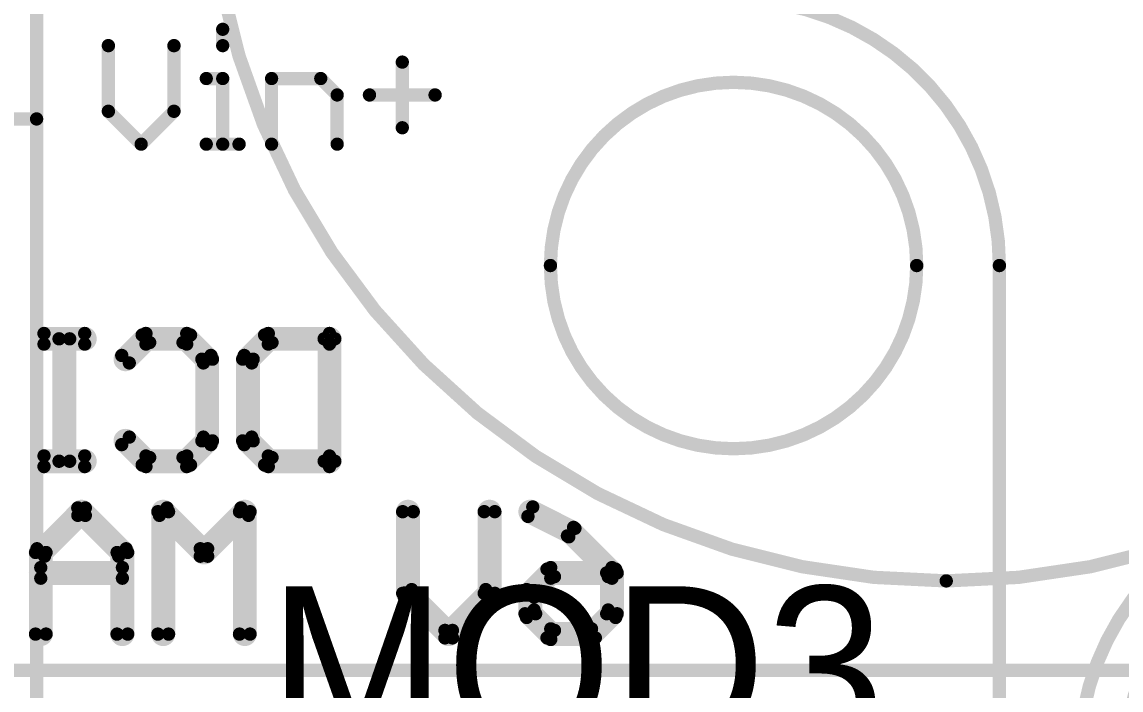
# Model space of a CAD drawing. Header units: millimetres. Extents: x 14 to 185, y 20 to 238.
# Drawn here: x 34.98 to 45.49, y 78.26 to 84.64 of the extents above; entities that cross this region are included whole.
import ezdxf

# ---------------------------------------------------------------- set-up
doc = ezdxf.new("R2010")
doc.units = ezdxf.units.MM
doc.layers.add('BottomOverlay', color=54, linetype='Continuous')
doc.layers.add('TopOverlay', color=2, linetype='Continuous')

# ---------------------------------------------------------------- blocks, each defined once
blk = doc.blocks.new('ADAFRUIT_904_11')
at = {"layer": 'TopOverlay', "const_width": 0.127}
for points in [[(9.469, 18.306), (9.469, 19.706)], [(11.247, 19.006), (11.247, 19.162)], [(10.155, 18.379), (10.155, 19.006)], [(10.782, 18.379), (10.782, 19.006)], [(12.963, 18.222), (12.963, 18.849)], [(11.091, 18.692), (11.247, 18.692)], [(11.247, 18.065), (11.247, 18.692)], [(11.714, 18.065), (11.714, 18.692)], [(11.714, 18.692), (12.185, 18.692)], [(12.185, 18.692), (12.341, 18.535)], [(12.341, 18.065), (12.341, 18.535)], [(12.65, 18.535), (13.277, 18.535)], [(10.155, 18.379), (10.469, 18.065)], [(10.469, 18.065), (10.782, 18.379)], [(2.469, 18.306), (9.469, 18.306)], [(9.469, 12.706), (9.469, 18.306)], [(11.091, 18.065), (11.404, 18.065)], [(18.669, -0.254), (18.669, 16.906)]]:
    blk.add_lwpolyline(points, dxfattribs=at)
blk.add_lwpolyline([(16.129, 19.446, -0.414214), (18.669, 16.906)], format="xyb", dxfattribs=at)
at = {"layer": 'TopOverlay'}
for points, const_width in [([(11.216, 19.162, 1), (11.279, 19.162, 1)], 0.0635), ([(10.123, 19.006, 1), (10.187, 19.006, 1)], 0.0635), ([(10.75, 19.006, 1), (10.814, 19.006, 1)], 0.0635), ([(11.216, 19.006, 1), (11.279, 19.006, 1)], 0.0635), ([(12.932, 18.849, 1), (12.995, 18.849, 1)], 0.0635), ([(11.059, 18.692, 1), (11.122, 18.692, 1)], 0.0635), ([(11.216, 18.692, 1), (11.279, 18.692, 1)], 0.0635), ([(11.216, 18.692, 1), (11.279, 18.692, 1)], 0.0635), ([(11.683, 18.692, 1), (11.746, 18.692, 1)], 0.0635), ([(11.683, 18.692, 1), (11.746, 18.692, 1)], 0.0635), ([(12.153, 18.692, 1), (12.216, 18.692, 1)], 0.0635), ([(12.153, 18.692, 1), (12.216, 18.692, 1)], 0.0635), ([(17.879, 16.906, 1), (14.379, 16.906, 1)], 0.127), ([(12.31, 18.535, 1), (12.373, 18.535, 1)], 0.0635), ([(12.31, 18.535, 1), (12.373, 18.535, 1)], 0.0635), ([(12.618, 18.535, 1), (12.682, 18.535, 1)], 0.0635), ([(13.245, 18.535, 1), (13.309, 18.535, 1)], 0.0635), ([(10.123, 18.379, 1), (10.187, 18.379, 1)], 0.0635), ([(10.123, 18.379, 1), (10.187, 18.379, 1)], 0.0635), ([(10.75, 18.379, 1), (10.814, 18.379, 1)], 0.0635), ([(10.75, 18.379, 1), (10.814, 18.379, 1)], 0.0635), ([(9.437, 18.306, 1), (9.501, 18.306, 1)], 0.0635), ([(9.437, 18.306, 1), (9.501, 18.306, 1)], 0.0635), ([(9.437, 18.306, 1), (9.501, 18.306, 1)], 0.0635), ([(12.932, 18.222, 1), (12.995, 18.222, 1)], 0.0635), ([(10.437, 18.065, 1), (10.5, 18.065, 1)], 0.0635), ([(10.437, 18.065, 1), (10.5, 18.065, 1)], 0.0635), ([(11.059, 18.065, 1), (11.122, 18.065, 1)], 0.0635), ([(11.216, 18.065, 1), (11.279, 18.065, 1)], 0.0635), ([(11.372, 18.065, 1), (11.436, 18.065, 1)], 0.0635), ([(11.683, 18.065, 1), (11.746, 18.065, 1)], 0.0635), ([(12.31, 18.065, 1), (12.373, 18.065, 1)], 0.0635), ([(14.347, 16.906, 1), (14.411, 16.906, 1)], 0.0635), ([(17.847, 16.906, 1), (17.911, 16.906, 1)], 0.0635), ([(18.637, 16.906, 1), (18.701, 16.906, 1)], 0.0635), ([(18.637, 16.906, 1), (18.701, 16.906, 1)], 0.0635)]:
    blk.add_lwpolyline(points, format="xyb", close=True, dxfattribs=dict(at, const_width=const_width))
blk = doc.blocks.new('ADAFRUIT_390_B_12')
at = {"layer": 'BottomOverlay', "const_width": 0.127}
for points in [[(40.682, -30.047), (40.682, -3)], [(39.325, -18.661), (39.715, -18.272)], [(39.7, -18.892), (39.7, -18.307)], [(40.14, -18.257), (39.75, -18.257)], [(39.801, -18.892), (39.801, -18.307)], [(40.371, -18.466), (40.176, -18.272)], [(39.397, -18.733), (39.786, -18.343)], [(40.14, -18.358), (39.75, -18.358)], [(40.299, -18.538), (40.104, -18.343)], [(40.284, -18.892), (40.284, -18.502)], [(40.386, -18.892), (40.386, -18.502)], [(39.12, -19.064), (39.315, -18.674)], [(39.211, -19.11), (39.406, -18.72)], [(39.981, -19.051), (39.786, -18.856)], [(40.104, -19.051), (40.299, -18.856)], [(39.91, -19.123), (39.715, -18.928)], [(40.176, -19.123), (40.371, -18.928)], [(40.14, -19.036), (39.945, -19.036)], [(40.14, -19.138), (39.945, -19.138)], [(39.945, -19.426), (39.166, -19.426)], [(40.371, -19.831), (39.981, -19.441)], [(39.945, -19.528), (39.166, -19.528)], [(40.299, -19.903), (39.91, -19.513)], [(39.91, -20.221), (40.299, -19.831)], [(39.981, -20.292), (40.371, -19.903)], [(39.945, -20.206), (39.166, -20.206)], [(39.945, -20.307), (39.166, -20.307)], [(38.684, -20.955), (37.515, -20.955)], [(37.464, -21.591), (37.464, -21.006)], [(38.684, -21.057), (37.515, -21.057)], [(37.566, -21.591), (37.566, -21.006)], [(38.633, -21.591), (38.633, -21.006)], [(38.735, -21.591), (38.735, -21.006)], [(37.746, -21.749), (37.551, -21.555)], [(38.453, -21.749), (38.648, -21.555)], [(37.674, -21.821), (37.479, -21.626)], [(38.525, -21.821), (38.72, -21.626)], [(38.489, -21.735), (37.71, -21.735)], [(40.335, -21.765), (39.166, -21.765)], [(39.592, -22.17), (39.202, -21.78)], [(38.489, -21.836), (37.71, -21.836)], [(39.52, -22.241), (39.13, -21.852)], [(40.335, -21.866), (39.166, -21.866)], [(37.479, -22.334), (37.674, -22.139)], [(37.551, -22.406), (37.746, -22.211)], [(38.489, -22.124), (37.71, -22.124)], [(38.648, -22.406), (38.453, -22.211)], [(38.72, -22.334), (38.525, -22.139)], [(39.13, -22.559), (39.52, -22.17)], [(38.489, -22.226), (37.71, -22.226)], [(39.202, -22.631), (39.592, -22.241)], [(37.464, -22.76), (37.464, -22.37)], [(37.566, -22.76), (37.566, -22.37)], [(38.633, -22.76), (38.633, -22.37)], [(38.735, -22.76), (38.735, -22.37)], [(40.335, -22.544), (39.166, -22.544)], [(37.746, -22.919), (37.551, -22.724)], [(38.453, -22.919), (38.648, -22.724)], [(40.335, -22.646), (39.166, -22.646)], [(37.674, -22.991), (37.479, -22.796)], [(38.525, -22.991), (38.72, -22.796)], [(39.13, -23.339), (39.52, -22.949)], [(40.335, -22.934), (39.556, -22.934)], [(39.202, -23.411), (39.592, -23.021)], [(40.335, -23.036), (39.556, -23.036)], [(39.7, -23.765), (39.7, -22.985)], [(39.801, -23.765), (39.801, -22.985)], [(37.464, -23.734), (37.464, -23.345)], [(37.566, -23.734), (37.566, -23.345)], [(38.633, -23.734), (38.633, -23.345)], [(38.735, -23.734), (38.735, -23.345)], [(39.592, -23.729), (39.202, -23.339)], [(39.52, -23.801), (39.13, -23.411)], [(38.684, -23.489), (37.515, -23.489)], [(38.684, -23.59), (37.515, -23.59)], [(40.335, -23.714), (39.556, -23.714)], [(40.335, -23.815), (39.556, -23.815)]]:
    blk.add_lwpolyline(points, dxfattribs=at)
at = {"layer": 'BottomOverlay'}
for points, const_width in [([(39.827, -15.113, 1), (25.705, -15.113, 1)], 0.127), ([(39.795, -15.113, 1), (39.859, -15.113, 1)], 0.0635), ([(39.668, -18.307, 1), (39.731, -18.307, 1)], 0.0635), ([(39.668, -18.307, 1), (39.731, -18.307, 1)], 0.0635), ([(39.683, -18.272, 1), (39.746, -18.272, 1)], 0.0635), ([(39.683, -18.272, 1), (39.746, -18.272, 1)], 0.0635), ([(39.719, -18.257, 1), (39.782, -18.257, 1)], 0.0635), ([(39.719, -18.257, 1), (39.782, -18.257, 1)], 0.0635), ([(39.77, -18.307, 1), (39.833, -18.307, 1)], 0.0635), ([(39.77, -18.307, 1), (39.833, -18.307, 1)], 0.0635), ([(40.109, -18.257, 1), (40.172, -18.257, 1)], 0.0635), ([(40.109, -18.257, 1), (40.172, -18.257, 1)], 0.0635), ([(40.144, -18.272, 1), (40.208, -18.272, 1)], 0.0635), ([(40.144, -18.272, 1), (40.208, -18.272, 1)], 0.0635), ([(39.719, -18.358, 1), (39.782, -18.358, 1)], 0.0635), ([(39.719, -18.358, 1), (39.782, -18.358, 1)], 0.0635), ([(39.755, -18.343, 1), (39.818, -18.343, 1)], 0.0635), ([(39.755, -18.343, 1), (39.818, -18.343, 1)], 0.0635), ([(40.073, -18.343, 1), (40.136, -18.343, 1)], 0.0635), ([(40.073, -18.343, 1), (40.136, -18.343, 1)], 0.0635), ([(40.109, -18.358, 1), (40.172, -18.358, 1)], 0.0635), ([(40.109, -18.358, 1), (40.172, -18.358, 1)], 0.0635), ([(40.253, -18.502, 1), (40.316, -18.502, 1)], 0.0635), ([(40.253, -18.502, 1), (40.316, -18.502, 1)], 0.0635), ([(40.268, -18.538, 1), (40.331, -18.538, 1)], 0.0635), ([(40.268, -18.538, 1), (40.331, -18.538, 1)], 0.0635), ([(40.339, -18.466, 1), (40.403, -18.466, 1)], 0.0635), ([(40.339, -18.466, 1), (40.403, -18.466, 1)], 0.0635), ([(40.354, -18.502, 1), (40.418, -18.502, 1)], 0.0635), ([(40.354, -18.502, 1), (40.418, -18.502, 1)], 0.0635), ([(39.284, -18.674, 1), (39.347, -18.674, 1)], 0.0635), ([(39.284, -18.674, 1), (39.347, -18.674, 1)], 0.0635), ([(39.293, -18.661, 1), (39.357, -18.661, 1)], 0.0635), ([(39.293, -18.661, 1), (39.357, -18.661, 1)], 0.0635), ([(39.365, -18.733, 1), (39.428, -18.733, 1)], 0.0635), ([(39.365, -18.733, 1), (39.428, -18.733, 1)], 0.0635), ([(39.374, -18.72, 1), (39.438, -18.72, 1)], 0.0635), ([(39.374, -18.72, 1), (39.438, -18.72, 1)], 0.0635), ([(39.755, -18.856, 1), (39.818, -18.856, 1)], 0.0635), ([(39.755, -18.856, 1), (39.818, -18.856, 1)], 0.0635), ([(40.268, -18.856, 1), (40.331, -18.856, 1)], 0.0635), ([(40.268, -18.856, 1), (40.331, -18.856, 1)], 0.0635), ([(39.668, -18.892, 1), (39.731, -18.892, 1)], 0.0635), ([(39.668, -18.892, 1), (39.731, -18.892, 1)], 0.0635), ([(39.683, -18.928, 1), (39.746, -18.928, 1)], 0.0635), ([(39.683, -18.928, 1), (39.746, -18.928, 1)], 0.0635), ([(39.77, -18.892, 1), (39.833, -18.892, 1)], 0.0635), ([(39.77, -18.892, 1), (39.833, -18.892, 1)], 0.0635), ([(40.253, -18.892, 1), (40.316, -18.892, 1)], 0.0635), ([(40.253, -18.892, 1), (40.316, -18.892, 1)], 0.0635), ([(40.339, -18.928, 1), (40.403, -18.928, 1)], 0.0635), ([(40.339, -18.928, 1), (40.403, -18.928, 1)], 0.0635), ([(40.354, -18.892, 1), (40.418, -18.892, 1)], 0.0635), ([(40.354, -18.892, 1), (40.418, -18.892, 1)], 0.0635), ([(39.089, -19.064, 1), (39.152, -19.064, 1)], 0.0635), ([(39.089, -19.064, 1), (39.152, -19.064, 1)], 0.0635), ([(39.914, -19.036, 1), (39.977, -19.036, 1)], 0.0635), ([(39.914, -19.036, 1), (39.977, -19.036, 1)], 0.0635), ([(39.95, -19.051, 1), (40.013, -19.051, 1)], 0.0635), ([(39.95, -19.051, 1), (40.013, -19.051, 1)], 0.0635), ([(40.073, -19.051, 1), (40.136, -19.051, 1)], 0.0635), ([(40.073, -19.051, 1), (40.136, -19.051, 1)], 0.0635), ([(40.109, -19.036, 1), (40.172, -19.036, 1)], 0.0635), ([(40.109, -19.036, 1), (40.172, -19.036, 1)], 0.0635), ([(39.179, -19.11, 1), (39.243, -19.11, 1)], 0.0635), ([(39.179, -19.11, 1), (39.243, -19.11, 1)], 0.0635), ([(39.878, -19.123, 1), (39.941, -19.123, 1)], 0.0635), ([(39.878, -19.123, 1), (39.941, -19.123, 1)], 0.0635), ([(39.914, -19.138, 1), (39.977, -19.138, 1)], 0.0635), ([(39.914, -19.138, 1), (39.977, -19.138, 1)], 0.0635), ([(40.109, -19.138, 1), (40.172, -19.138, 1)], 0.0635), ([(40.109, -19.138, 1), (40.172, -19.138, 1)], 0.0635), ([(40.144, -19.123, 1), (40.208, -19.123, 1)], 0.0635), ([(40.144, -19.123, 1), (40.208, -19.123, 1)], 0.0635), ([(39.134, -19.426, 1), (39.198, -19.426, 1)], 0.0635), ([(39.134, -19.426, 1), (39.198, -19.426, 1)], 0.0635), ([(39.914, -19.426, 1), (39.977, -19.426, 1)], 0.0635), ([(39.914, -19.426, 1), (39.977, -19.426, 1)], 0.0635), ([(39.95, -19.441, 1), (40.013, -19.441, 1)], 0.0635), ([(39.95, -19.441, 1), (40.013, -19.441, 1)], 0.0635), ([(39.134, -19.528, 1), (39.198, -19.528, 1)], 0.0635), ([(39.134, -19.528, 1), (39.198, -19.528, 1)], 0.0635), ([(39.878, -19.513, 1), (39.941, -19.513, 1)], 0.0635), ([(39.878, -19.513, 1), (39.941, -19.513, 1)], 0.0635), ([(39.914, -19.528, 1), (39.977, -19.528, 1)], 0.0635), ([(39.914, -19.528, 1), (39.977, -19.528, 1)], 0.0635), ([(40.268, -19.831, 1), (40.331, -19.831, 1)], 0.0635), ([(40.268, -19.831, 1), (40.331, -19.831, 1)], 0.0635), ([(40.268, -19.903, 1), (40.331, -19.903, 1)], 0.0635), ([(40.268, -19.903, 1), (40.331, -19.903, 1)], 0.0635), ([(40.339, -19.831, 1), (40.403, -19.831, 1)], 0.0635), ([(40.339, -19.831, 1), (40.403, -19.831, 1)], 0.0635), ([(40.339, -19.903, 1), (40.403, -19.903, 1)], 0.0635), ([(40.339, -19.903, 1), (40.403, -19.903, 1)], 0.0635), ([(39.134, -20.206, 1), (39.198, -20.206, 1)], 0.0635), ([(39.134, -20.206, 1), (39.198, -20.206, 1)], 0.0635), ([(39.878, -20.221, 1), (39.941, -20.221, 1)], 0.0635), ([(39.878, -20.221, 1), (39.941, -20.221, 1)], 0.0635), ([(39.914, -20.206, 1), (39.977, -20.206, 1)], 0.0635), ([(39.914, -20.206, 1), (39.977, -20.206, 1)], 0.0635), ([(39.134, -20.307, 1), (39.198, -20.307, 1)], 0.0635), ([(39.134, -20.307, 1), (39.198, -20.307, 1)], 0.0635), ([(39.914, -20.307, 1), (39.977, -20.307, 1)], 0.0635), ([(39.914, -20.307, 1), (39.977, -20.307, 1)], 0.0635), ([(39.95, -20.292, 1), (40.013, -20.292, 1)], 0.0635), ([(39.95, -20.292, 1), (40.013, -20.292, 1)], 0.0635), ([(37.483, -20.955, 1), (37.547, -20.955, 1)], 0.0635), ([(37.483, -20.955, 1), (37.547, -20.955, 1)], 0.0635), ([(38.652, -20.955, 1), (38.716, -20.955, 1)], 0.0635), ([(38.652, -20.955, 1), (38.716, -20.955, 1)], 0.0635), ([(37.432, -21.006, 1), (37.496, -21.006, 1)], 0.0635), ([(37.432, -21.006, 1), (37.496, -21.006, 1)], 0.0635), ([(37.483, -21.057, 1), (37.547, -21.057, 1)], 0.0635), ([(37.483, -21.057, 1), (37.547, -21.057, 1)], 0.0635), ([(37.534, -21.006, 1), (37.597, -21.006, 1)], 0.0635), ([(37.534, -21.006, 1), (37.597, -21.006, 1)], 0.0635), ([(38.602, -21.006, 1), (38.665, -21.006, 1)], 0.0635), ([(38.602, -21.006, 1), (38.665, -21.006, 1)], 0.0635), ([(38.652, -21.057, 1), (38.716, -21.057, 1)], 0.0635), ([(38.652, -21.057, 1), (38.716, -21.057, 1)], 0.0635), ([(38.703, -21.006, 1), (38.767, -21.006, 1)], 0.0635), ([(38.703, -21.006, 1), (38.767, -21.006, 1)], 0.0635), ([(37.432, -21.591, 1), (37.496, -21.591, 1)], 0.0635), ([(37.432, -21.591, 1), (37.496, -21.591, 1)], 0.0635), ([(37.519, -21.555, 1), (37.582, -21.555, 1)], 0.0635), ([(37.519, -21.555, 1), (37.582, -21.555, 1)], 0.0635), ([(37.534, -21.591, 1), (37.597, -21.591, 1)], 0.0635), ([(37.534, -21.591, 1), (37.597, -21.591, 1)], 0.0635), ([(38.602, -21.591, 1), (38.665, -21.591, 1)], 0.0635), ([(38.602, -21.591, 1), (38.665, -21.591, 1)], 0.0635), ([(38.617, -21.555, 1), (38.68, -21.555, 1)], 0.0635), ([(38.617, -21.555, 1), (38.68, -21.555, 1)], 0.0635), ([(38.703, -21.591, 1), (38.767, -21.591, 1)], 0.0635), ([(38.703, -21.591, 1), (38.767, -21.591, 1)], 0.0635), ([(37.447, -21.626, 1), (37.511, -21.626, 1)], 0.0635), ([(37.447, -21.626, 1), (37.511, -21.626, 1)], 0.0635), ([(38.688, -21.626, 1), (38.752, -21.626, 1)], 0.0635), ([(38.688, -21.626, 1), (38.752, -21.626, 1)], 0.0635), ([(37.678, -21.735, 1), (37.741, -21.735, 1)], 0.0635), ([(37.678, -21.735, 1), (37.741, -21.735, 1)], 0.0635), ([(37.714, -21.749, 1), (37.777, -21.749, 1)], 0.0635), ([(37.714, -21.749, 1), (37.777, -21.749, 1)], 0.0635), ([(38.422, -21.749, 1), (38.485, -21.749, 1)], 0.0635), ([(38.422, -21.749, 1), (38.485, -21.749, 1)], 0.0635), ([(38.458, -21.735, 1), (38.521, -21.735, 1)], 0.0635), ([(38.458, -21.735, 1), (38.521, -21.735, 1)], 0.0635), ([(39.134, -21.765, 1), (39.198, -21.765, 1)], 0.0635), ([(39.134, -21.765, 1), (39.198, -21.765, 1)], 0.0635), ([(39.17, -21.78, 1), (39.233, -21.78, 1)], 0.0635), ([(39.17, -21.78, 1), (39.233, -21.78, 1)], 0.0635), ([(40.303, -21.765, 1), (40.367, -21.765, 1)], 0.0635), ([(40.303, -21.765, 1), (40.367, -21.765, 1)], 0.0635), ([(37.642, -21.821, 1), (37.706, -21.821, 1)], 0.0635), ([(37.642, -21.821, 1), (37.706, -21.821, 1)], 0.0635), ([(37.678, -21.836, 1), (37.741, -21.836, 1)], 0.0635), ([(37.678, -21.836, 1), (37.741, -21.836, 1)], 0.0635), ([(38.458, -21.836, 1), (38.521, -21.836, 1)], 0.0635), ([(38.458, -21.836, 1), (38.521, -21.836, 1)], 0.0635), ([(38.493, -21.821, 1), (38.557, -21.821, 1)], 0.0635), ([(38.493, -21.821, 1), (38.557, -21.821, 1)], 0.0635), ([(39.098, -21.852, 1), (39.162, -21.852, 1)], 0.0635), ([(39.098, -21.852, 1), (39.162, -21.852, 1)], 0.0635), ([(39.134, -21.866, 1), (39.198, -21.866, 1)], 0.0635), ([(39.134, -21.866, 1), (39.198, -21.866, 1)], 0.0635), ([(40.303, -21.866, 1), (40.367, -21.866, 1)], 0.0635), ([(40.303, -21.866, 1), (40.367, -21.866, 1)], 0.0635), ([(37.642, -22.139, 1), (37.706, -22.139, 1)], 0.0635), ([(37.642, -22.139, 1), (37.706, -22.139, 1)], 0.0635), ([(37.678, -22.124, 1), (37.741, -22.124, 1)], 0.0635), ([(37.678, -22.124, 1), (37.741, -22.124, 1)], 0.0635), ([(37.714, -22.211, 1), (37.777, -22.211, 1)], 0.0635), ([(37.714, -22.211, 1), (37.777, -22.211, 1)], 0.0635), ([(38.422, -22.211, 1), (38.485, -22.211, 1)], 0.0635), ([(38.422, -22.211, 1), (38.485, -22.211, 1)], 0.0635), ([(38.458, -22.124, 1), (38.521, -22.124, 1)], 0.0635), ([(38.458, -22.124, 1), (38.521, -22.124, 1)], 0.0635), ([(38.493, -22.139, 1), (38.557, -22.139, 1)], 0.0635), ([(38.493, -22.139, 1), (38.557, -22.139, 1)], 0.0635), ([(39.488, -22.17, 1), (39.551, -22.17, 1)], 0.0635), ([(39.488, -22.17, 1), (39.551, -22.17, 1)], 0.0635), ([(39.56, -22.17, 1), (39.623, -22.17, 1)], 0.0635), ([(39.56, -22.17, 1), (39.623, -22.17, 1)], 0.0635), ([(37.678, -22.226, 1), (37.741, -22.226, 1)], 0.0635), ([(37.678, -22.226, 1), (37.741, -22.226, 1)], 0.0635), ([(38.458, -22.226, 1), (38.521, -22.226, 1)], 0.0635), ([(38.458, -22.226, 1), (38.521, -22.226, 1)], 0.0635), ([(39.488, -22.241, 1), (39.551, -22.241, 1)], 0.0635), ([(39.488, -22.241, 1), (39.551, -22.241, 1)], 0.0635), ([(39.56, -22.241, 1), (39.623, -22.241, 1)], 0.0635), ([(39.56, -22.241, 1), (39.623, -22.241, 1)], 0.0635), ([(37.432, -22.37, 1), (37.496, -22.37, 1)], 0.0635), ([(37.432, -22.37, 1), (37.496, -22.37, 1)], 0.0635), ([(37.447, -22.334, 1), (37.511, -22.334, 1)], 0.0635), ([(37.447, -22.334, 1), (37.511, -22.334, 1)], 0.0635), ([(37.519, -22.406, 1), (37.582, -22.406, 1)], 0.0635), ([(37.519, -22.406, 1), (37.582, -22.406, 1)], 0.0635), ([(37.534, -22.37, 1), (37.597, -22.37, 1)], 0.0635), ([(37.534, -22.37, 1), (37.597, -22.37, 1)], 0.0635), ([(38.602, -22.37, 1), (38.665, -22.37, 1)], 0.0635), ([(38.602, -22.37, 1), (38.665, -22.37, 1)], 0.0635), ([(38.617, -22.406, 1), (38.68, -22.406, 1)], 0.0635), ([(38.617, -22.406, 1), (38.68, -22.406, 1)], 0.0635), ([(38.688, -22.334, 1), (38.752, -22.334, 1)], 0.0635), ([(38.688, -22.334, 1), (38.752, -22.334, 1)], 0.0635), ([(38.703, -22.37, 1), (38.767, -22.37, 1)], 0.0635), ([(38.703, -22.37, 1), (38.767, -22.37, 1)], 0.0635), ([(39.098, -22.559, 1), (39.162, -22.559, 1)], 0.0635), ([(39.098, -22.559, 1), (39.162, -22.559, 1)], 0.0635), ([(39.134, -22.544, 1), (39.198, -22.544, 1)], 0.0635), ([(39.134, -22.544, 1), (39.198, -22.544, 1)], 0.0635), ([(39.17, -22.631, 1), (39.233, -22.631, 1)], 0.0635), ([(39.17, -22.631, 1), (39.233, -22.631, 1)], 0.0635), ([(40.303, -22.544, 1), (40.367, -22.544, 1)], 0.0635), ([(40.303, -22.544, 1), (40.367, -22.544, 1)], 0.0635), ([(37.519, -22.724, 1), (37.582, -22.724, 1)], 0.0635), ([(37.519, -22.724, 1), (37.582, -22.724, 1)], 0.0635), ([(38.617, -22.724, 1), (38.68, -22.724, 1)], 0.0635), ([(38.617, -22.724, 1), (38.68, -22.724, 1)], 0.0635), ([(39.134, -22.646, 1), (39.198, -22.646, 1)], 0.0635), ([(39.134, -22.646, 1), (39.198, -22.646, 1)], 0.0635), ([(40.303, -22.646, 1), (40.367, -22.646, 1)], 0.0635), ([(40.303, -22.646, 1), (40.367, -22.646, 1)], 0.0635), ([(37.432, -22.76, 1), (37.496, -22.76, 1)], 0.0635), ([(37.432, -22.76, 1), (37.496, -22.76, 1)], 0.0635), ([(37.447, -22.796, 1), (37.511, -22.796, 1)], 0.0635), ([(37.447, -22.796, 1), (37.511, -22.796, 1)], 0.0635), ([(37.534, -22.76, 1), (37.597, -22.76, 1)], 0.0635), ([(37.534, -22.76, 1), (37.597, -22.76, 1)], 0.0635), ([(38.602, -22.76, 1), (38.665, -22.76, 1)], 0.0635), ([(38.602, -22.76, 1), (38.665, -22.76, 1)], 0.0635), ([(38.688, -22.796, 1), (38.752, -22.796, 1)], 0.0635), ([(38.688, -22.796, 1), (38.752, -22.796, 1)], 0.0635), ([(38.703, -22.76, 1), (38.767, -22.76, 1)], 0.0635), ([(38.703, -22.76, 1), (38.767, -22.76, 1)], 0.0635), ([(37.714, -22.919, 1), (37.777, -22.919, 1)], 0.0635), ([(37.714, -22.919, 1), (37.777, -22.919, 1)], 0.0635), ([(38.422, -22.919, 1), (38.485, -22.919, 1)], 0.0635), ([(38.422, -22.919, 1), (38.485, -22.919, 1)], 0.0635), ([(39.488, -22.949, 1), (39.551, -22.949, 1)], 0.0635), ([(39.488, -22.949, 1), (39.551, -22.949, 1)], 0.0635), ([(39.524, -22.934, 1), (39.587, -22.934, 1)], 0.0635), ([(39.524, -22.934, 1), (39.587, -22.934, 1)], 0.0635), ([(40.303, -22.934, 1), (40.367, -22.934, 1)], 0.0635), ([(40.303, -22.934, 1), (40.367, -22.934, 1)], 0.0635), ([(37.642, -22.991, 1), (37.706, -22.991, 1)], 0.0635), ([(37.642, -22.991, 1), (37.706, -22.991, 1)], 0.0635), ([(38.493, -22.991, 1), (38.557, -22.991, 1)], 0.0635), ([(38.493, -22.991, 1), (38.557, -22.991, 1)], 0.0635), ([(39.524, -23.036, 1), (39.587, -23.036, 1)], 0.0635), ([(39.524, -23.036, 1), (39.587, -23.036, 1)], 0.0635), ([(39.56, -23.021, 1), (39.623, -23.021, 1)], 0.0635), ([(39.56, -23.021, 1), (39.623, -23.021, 1)], 0.0635), ([(39.668, -22.985, 1), (39.731, -22.985, 1)], 0.0635), ([(39.668, -22.985, 1), (39.731, -22.985, 1)], 0.0635), ([(39.77, -22.985, 1), (39.833, -22.985, 1)], 0.0635), ([(39.77, -22.985, 1), (39.833, -22.985, 1)], 0.0635), ([(40.303, -23.036, 1), (40.367, -23.036, 1)], 0.0635), ([(40.303, -23.036, 1), (40.367, -23.036, 1)], 0.0635), ([(37.432, -23.345, 1), (37.496, -23.345, 1)], 0.0635), ([(37.432, -23.345, 1), (37.496, -23.345, 1)], 0.0635), ([(37.534, -23.345, 1), (37.597, -23.345, 1)], 0.0635), ([(37.534, -23.345, 1), (37.597, -23.345, 1)], 0.0635), ([(38.602, -23.345, 1), (38.665, -23.345, 1)], 0.0635), ([(38.602, -23.345, 1), (38.665, -23.345, 1)], 0.0635), ([(38.703, -23.345, 1), (38.767, -23.345, 1)], 0.0635), ([(38.703, -23.345, 1), (38.767, -23.345, 1)], 0.0635), ([(39.098, -23.339, 1), (39.162, -23.339, 1)], 0.0635), ([(39.098, -23.339, 1), (39.162, -23.339, 1)], 0.0635), ([(39.17, -23.339, 1), (39.233, -23.339, 1)], 0.0635), ([(39.17, -23.339, 1), (39.233, -23.339, 1)], 0.0635), ([(39.098, -23.411, 1), (39.162, -23.411, 1)], 0.0635), ([(39.098, -23.411, 1), (39.162, -23.411, 1)], 0.0635), ([(39.17, -23.411, 1), (39.233, -23.411, 1)], 0.0635), ([(39.17, -23.411, 1), (39.233, -23.411, 1)], 0.0635), ([(37.483, -23.489, 1), (37.547, -23.489, 1)], 0.0635), ([(37.483, -23.489, 1), (37.547, -23.489, 1)], 0.0635), ([(38.652, -23.489, 1), (38.716, -23.489, 1)], 0.0635), ([(38.652, -23.489, 1), (38.716, -23.489, 1)], 0.0635), ([(37.483, -23.59, 1), (37.547, -23.59, 1)], 0.0635), ([(37.483, -23.59, 1), (37.547, -23.59, 1)], 0.0635), ([(38.652, -23.59, 1), (38.716, -23.59, 1)], 0.0635), ([(38.652, -23.59, 1), (38.716, -23.59, 1)], 0.0635), ([(37.432, -23.734, 1), (37.496, -23.734, 1)], 0.0635), ([(37.432, -23.734, 1), (37.496, -23.734, 1)], 0.0635), ([(37.534, -23.734, 1), (37.597, -23.734, 1)], 0.0635), ([(37.534, -23.734, 1), (37.597, -23.734, 1)], 0.0635), ([(38.602, -23.734, 1), (38.665, -23.734, 1)], 0.0635), ([(38.602, -23.734, 1), (38.665, -23.734, 1)], 0.0635), ([(38.703, -23.734, 1), (38.767, -23.734, 1)], 0.0635), ([(38.703, -23.734, 1), (38.767, -23.734, 1)], 0.0635), ([(39.524, -23.714, 1), (39.587, -23.714, 1)], 0.0635), ([(39.524, -23.714, 1), (39.587, -23.714, 1)], 0.0635), ([(39.56, -23.729, 1), (39.623, -23.729, 1)], 0.0635), ([(39.56, -23.729, 1), (39.623, -23.729, 1)], 0.0635), ([(39.668, -23.765, 1), (39.731, -23.765, 1)], 0.0635), ([(39.668, -23.765, 1), (39.731, -23.765, 1)], 0.0635), ([(39.77, -23.765, 1), (39.833, -23.765, 1)], 0.0635), ([(39.77, -23.765, 1), (39.833, -23.765, 1)], 0.0635), ([(40.303, -23.714, 1), (40.367, -23.714, 1)], 0.0635), ([(40.303, -23.714, 1), (40.367, -23.714, 1)], 0.0635), ([(39.488, -23.801, 1), (39.551, -23.801, 1)], 0.0635), ([(39.488, -23.801, 1), (39.551, -23.801, 1)], 0.0635), ([(39.524, -23.815, 1), (39.587, -23.815, 1)], 0.0635), ([(39.524, -23.815, 1), (39.587, -23.815, 1)], 0.0635), ([(40.303, -23.815, 1), (40.367, -23.815, 1)], 0.0635), ([(40.303, -23.815, 1), (40.367, -23.815, 1)], 0.0635)]:
    blk.add_lwpolyline(points, format="xyb", close=True, dxfattribs=dict(at, const_width=const_width))
at = {"layer": 'BottomOverlay', "const_width": 0.127}
for points in [[(39.7, -18.307, -1), (39.801, -18.307)], [(39.75, -18.358, -1), (39.75, -18.257)], [(39.715, -18.272, -1), (39.786, -18.343)], [(40.104, -18.343, -1), (40.176, -18.272)], [(40.14, -18.257, -1), (40.14, -18.358)], [(40.284, -18.502, -1), (40.386, -18.502)], [(40.371, -18.466, -1), (40.299, -18.538)], [(39.315, -18.674, -1), (39.406, -18.72)], [(39.397, -18.733, -1), (39.325, -18.661)], [(39.715, -18.928, -1), (39.786, -18.856)], [(40.299, -18.856, -1), (40.371, -18.928)], [(39.801, -18.892, -1), (39.7, -18.892)], [(40.386, -18.892, -1), (40.284, -18.892)], [(39.211, -19.11, -1), (39.12, -19.064)], [(39.945, -19.138, -1), (39.945, -19.036)], [(39.981, -19.051, -1), (39.91, -19.123)], [(40.176, -19.123, -1), (40.104, -19.051)], [(40.14, -19.036, -1), (40.14, -19.138)], [(39.166, -19.528, -1), (39.166, -19.426)], [(39.91, -19.513, -1), (39.981, -19.441)], [(39.945, -19.426, -1), (39.945, -19.528)], [(40.299, -19.831, -1), (40.371, -19.903)], [(40.371, -19.831, -1), (40.299, -19.903)], [(39.166, -20.307, -1), (39.166, -20.206)], [(39.981, -20.292, -1), (39.91, -20.221)], [(39.945, -20.206, -1), (39.945, -20.307)], [(37.515, -21.057, -1), (37.515, -20.955)], [(37.464, -21.006, -1), (37.566, -21.006)], [(38.633, -21.006, -1), (38.735, -21.006)], [(38.684, -20.955, -1), (38.684, -21.057)], [(37.566, -21.591, -1), (37.464, -21.591)], [(37.479, -21.626, -1), (37.551, -21.555)], [(38.735, -21.591, -1), (38.633, -21.591)], [(38.648, -21.555, -1), (38.72, -21.626)], [(37.71, -21.836, -1), (37.71, -21.735)], [(37.746, -21.749, -1), (37.674, -21.821)], [(38.525, -21.821, -1), (38.453, -21.749)], [(38.489, -21.735, -1), (38.489, -21.836)], [(39.166, -21.866, -1), (39.166, -21.765)], [(39.13, -21.852, -1), (39.202, -21.78)], [(40.335, -21.765, -1), (40.335, -21.866)], [(37.71, -22.226, -1), (37.71, -22.124)], [(37.674, -22.139, -1), (37.746, -22.211)], [(38.453, -22.211, -1), (38.525, -22.139)], [(38.489, -22.124, -1), (38.489, -22.226)], [(39.52, -22.17, -1), (39.592, -22.241)], [(39.592, -22.17, -1), (39.52, -22.241)], [(37.464, -22.37, -1), (37.566, -22.37)], [(38.633, -22.37, -1), (38.735, -22.37)], [(37.551, -22.406, -1), (37.479, -22.334)], [(38.72, -22.334, -1), (38.648, -22.406)], [(39.166, -22.646, -1), (39.166, -22.544)], [(39.202, -22.631, -1), (39.13, -22.559)], [(40.335, -22.544, -1), (40.335, -22.646)], [(37.479, -22.796, -1), (37.551, -22.724)], [(38.648, -22.724, -1), (38.72, -22.796)], [(37.566, -22.76, -1), (37.464, -22.76)], [(38.735, -22.76, -1), (38.633, -22.76)], [(37.746, -22.919, -1), (37.674, -22.991)], [(38.525, -22.991, -1), (38.453, -22.919)], [(39.556, -23.036, -1), (39.556, -22.934)], [(39.52, -22.949, -1), (39.592, -23.021)], [(39.7, -22.985, -1), (39.801, -22.985)], [(40.335, -22.934, -1), (40.335, -23.036)], [(37.464, -23.345, -1), (37.566, -23.345)], [(38.633, -23.345, -1), (38.735, -23.345)], [(39.13, -23.411, -1), (39.202, -23.339)], [(39.202, -23.411, -1), (39.13, -23.339)], [(37.515, -23.59, -1), (37.515, -23.489)], [(38.684, -23.489, -1), (38.684, -23.59)], [(37.566, -23.734, -1), (37.464, -23.734)], [(38.735, -23.734, -1), (38.633, -23.734)], [(39.556, -23.815, -1), (39.556, -23.714)], [(39.592, -23.729, -1), (39.52, -23.801)], [(39.801, -23.765, -1), (39.7, -23.765)], [(40.335, -23.714, -1), (40.335, -23.815)]]:
    blk.add_lwpolyline(points, format="xyb", dxfattribs=at)
blk = doc.blocks.new('ADAFRUIT_2809_17')
at = {"layer": 'TopOverlay', "const_width": 0.127}
blk.add_lwpolyline([(-8.89, 2.54, -0.414214), (-6.35, 5.08)], format="xyb", dxfattribs=at)
blk.add_lwpolyline([(-4.248, 2.54, 1), (-8.452, 2.54, 1)], format="xyb", close=True, dxfattribs=at)

msp = doc.modelspace()

# ---------------------------------------------------------------- block references
for name, p, rotation in [('ADAFRUIT_390_B_12', (58.928, 119.126), 270), ('ADAFRUIT_904_11', (25.654, 65.405), 360), ('ADAFRUIT_2809_17', (53.975, 75.057), 360)]:
    msp.add_blockref(name, p, dxfattribs=dict(rotation=rotation))

# ---------------------------------------------------------------- texts
at = {"layer": 'TopOverlay'}
msp.add_text('MOD3', height=1.524, dxfattribs=at).set_placement((37.338, 77.724))

doc.saveas('drawing.dxf')
